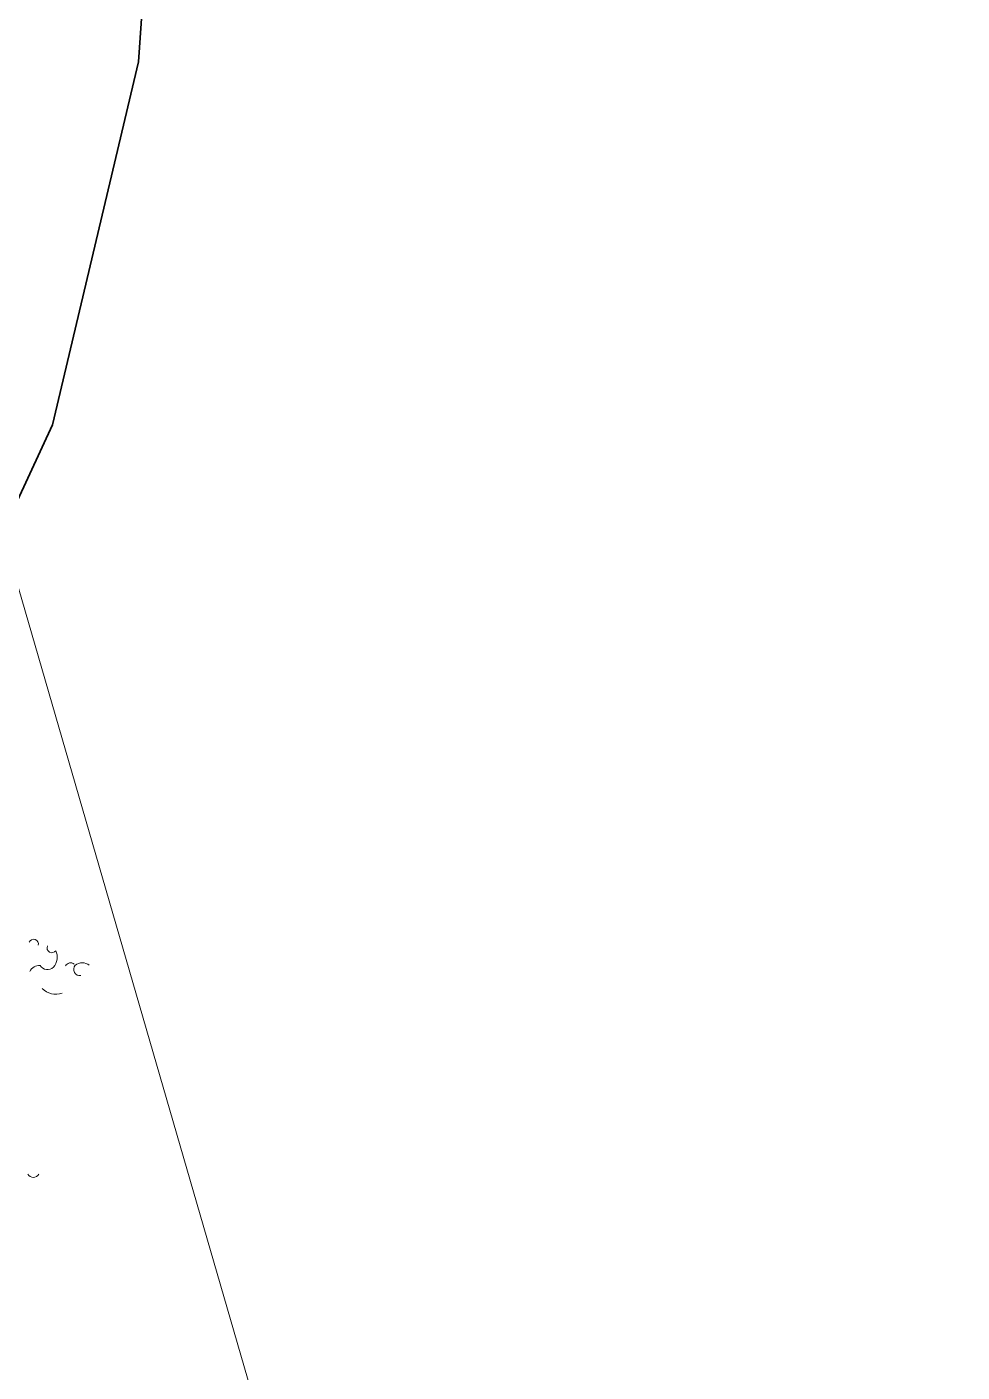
# Model space of a CAD drawing. Header units: millimetres. Extents: x 563604 to 809435, y 2337 to 1331933.
# Drawn here: x 748157 to 749878, y 1218857 to 1221331 of the extents above; entities that cross this region are included whole.
import ezdxf

# ---------------------------------------------------------------- set-up
doc = ezdxf.new("R2010")
doc.units = ezdxf.units.MM
for name, color, linetype, lineweight in [('DM CAI-1', 9, 'Continuous', 35), ('ks_caytram-1', 253, 'Continuous', 9), ('MEP DUONG NHUA-1', 253, 'Continuous', 9), ('NCV_TKCS_HIEN TRANG_251226_dwg-1', 253, 'Continuous', 9)]:
    doc.layers.add(name, color=color, linetype=linetype, lineweight=lineweight)

# ---------------------------------------------------------------- blocks, each defined once
blk = doc.blocks.new('NCV_TKCS_HIEN TRANG_251226_dwg_CX-2645538-TỔNG THỂ_HIỆN TRẠNG KHU ĐẤT')
at = {"layer": 'ks_caytram-1'}
for centre, radius, start, end in [((725161.8, 1294430.7), 8.84, 344.9871, 158.4102), ((725195.5, 1294423.8), 9.07, 157.3021, 323.4781), ((725177.2, 1294406.8), 28.1, 318.8791, 24.5371), ((725173.2, 1294370.9), 20.7, 88.3908, 152.812), ((725187.3, 1294399.4), 15.7, 210.0541, 314.6851), ((725229.9, 1294385.9), 10.3, 51.3851, 153.0747), ((725246.7, 1294383.9), 11.3, 136.3381, 279.7271), ((725251.4, 1294375.7), 20.5, 51.4441, 128.8265), ((725202.6, 1294373.5), 35.1, 223.8351, 289.1811), ((725161.3, 1294013.6), 11.8, 211.7701, 328.5001)]:
    blk.add_arc(centre, radius, start, end, dxfattribs=at)
blk = doc.blocks.new('NCV_TKCS_HIEN TRANG_251226_dwg-1595164-TỔNG THỂ_HIỆN TRẠNG KHU ĐẤT')
at = {"layer": 'DM CAI-1', "flags": 128}
blk.add_lwpolyline([(745876.4, 1216012.5), (745804.5, 1216428.6), (745759.1, 1216850.6), (745751.5, 1217265.8), (745792.8, 1217661.2), (745894, 1218024.1), (746066.5, 1218341.5), (746315.4, 1218607.6), (746622.8, 1218844.3), (746964.8, 1219080.5), (747317.8, 1219345.2), (747657.9, 1219667.1), (747961.3, 1220075.4), (748204.2, 1220598.8), (748362.8, 1221266.2), (748420.1, 1222095.4)], dxfattribs=at)
at = {"layer": 'MEP DUONG NHUA-1', "flags": 128}
blk.add_lwpolyline([(716231.5, 1321591.7), (717133.5, 1319975.5), (720696.1, 1309813.7), (723366.6, 1301357.1), (725670.4, 1294397), (733749.3, 1266649), (735367.7, 1261954.8), (739458.1, 1249812.8), (743658, 1235750.6), (749920.1, 1214169.6), (754437.4, 1199109), (756928.6, 1191184.1), (760666.8, 1178214.1), (762672.6, 1171661.4), (768012.8, 1151455.6)], dxfattribs=at)
blk.add_blockref('NCV_TKCS_HIEN TRANG_251226_dwg_CX-2645538-TỔNG THỂ_HIỆN TRẠNG KHU ĐẤT', (23007.9, -74786.4))

msp = doc.modelspace()

# ---------------------------------------------------------------- block references
at = {"layer": 'NCV_TKCS_HIEN TRANG_251226_dwg-1'}
msp.add_blockref('NCV_TKCS_HIEN TRANG_251226_dwg-1595164-TỔNG THỂ_HIỆN TRẠNG KHU ĐẤT', (0, 0), dxfattribs=at)

doc.saveas('drawing.dxf')
